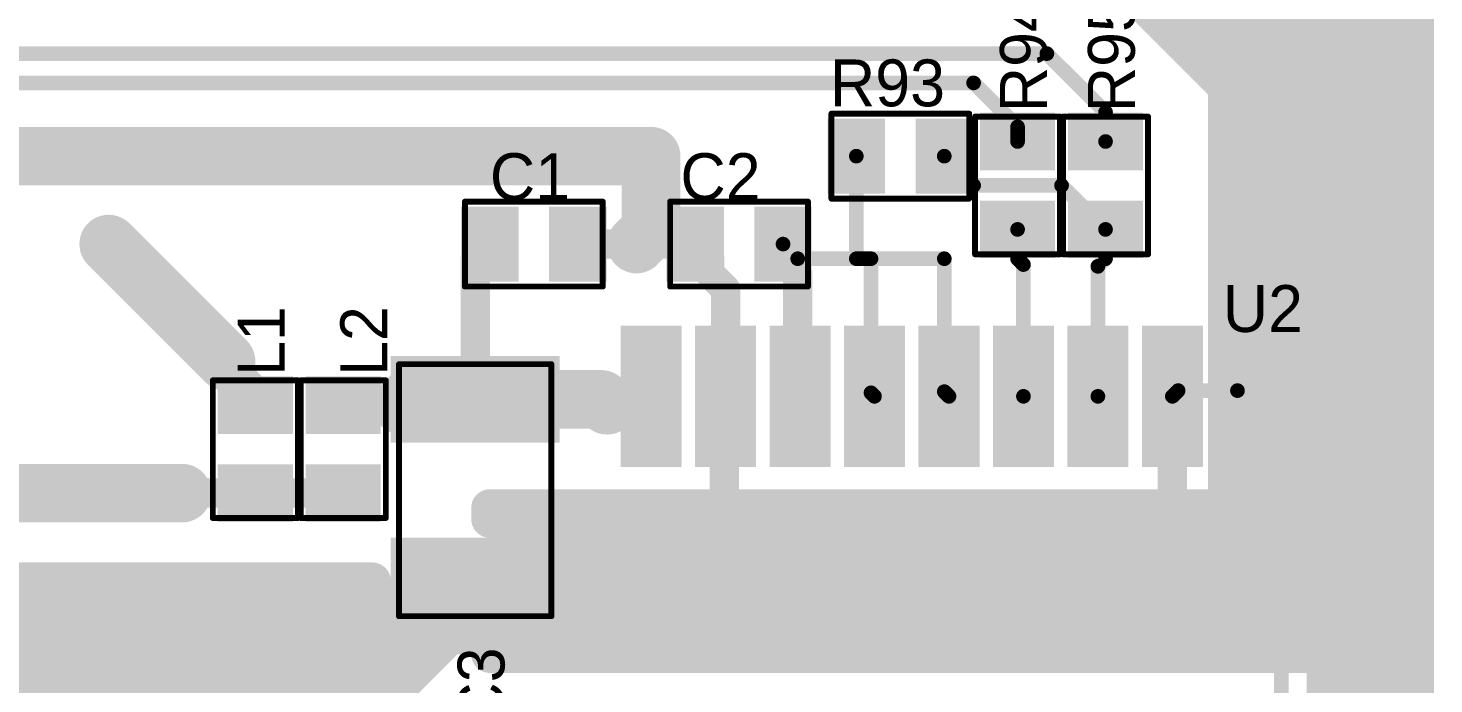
# Model space of a CAD drawing. Extents: x 416 to 470, y 213 to 332.
# Drawn here: x 445.88 to 469.85, y 234 to 245.19 of the extents above; entities that cross this region are included whole.
import ezdxf

# ---------------------------------------------------------------- set-up
doc = ezdxf.new("R2010")
doc.units = 0
for name, color, linetype in [('Board', 3, 'CONTINUOUS'), ('Top', 1, 'CONTINUOUS'), ('Top_Mask', 4, 'CONTINUOUS'), ('Top_Paste', 8, 'CONTINUOUS'), ('Top_Silk', 6, 'CONTINUOUS')]:
    doc.layers.add(name, color=color, linetype=linetype)

# ---------------------------------------------------------------- blocks, each defined once
blk = doc.blocks.new('UNIT_DISC')
at = {"linetype": 'CONTINUOUS', "const_width": 0.5}
blk.add_lwpolyline([(0.25, 0, 1), (-0.25, 0, 1)], format="xyb", close=True, dxfattribs=at)
blk = doc.blocks.new('SHAPE_EL_236_236_0_0_0_0')
at = {"xscale": 0.6, "yscale": 0.6, "zscale": 0.6}
blk.add_blockref('UNIT_DISC', (0, 0), dxfattribs=at)
blk = doc.blocks.new('SHAPE_EL_386_386_0_0_0_0')
at = {"xscale": 0.981, "yscale": 0.981, "zscale": 0.981}
blk.add_blockref('UNIT_DISC', (0, 0), dxfattribs=at)
blk = doc.blocks.new('0__40_41')
at = {"layer": 'Top'}
blk.add_blockref('SHAPE_EL_236_236_0_0_0_0', (0, 0), dxfattribs=at)
at = {"layer": 'Top_Mask'}
blk.add_blockref('SHAPE_EL_386_386_0_0_0_0', (0, 0), dxfattribs=at)
blk = doc.blocks.new('0__40_5')
at = {"layer": 'Top'}
blk.add_blockref('SHAPE_EL_236_236_0_0_0_0', (0, 0), dxfattribs=at)
at = {"layer": 'Top_Mask'}
blk.add_blockref('SHAPE_EL_386_386_0_0_0_0', (0, 0), dxfattribs=at)
blk = doc.blocks.new('C_0603_6929')
at = {"layer": 'Top_Silk', "linetype": 'CONTINUOUS', "const_width": 0.1}
for points in [[(453.325, 240.775), (453.325, 242.225)], [(453.325, 242.225), (455.675, 242.225)], [(455.675, 242.225), (455.675, 240.775)], [(455.675, 240.775), (453.325, 240.775)]]:
    blk.add_lwpolyline(points, dxfattribs=at)
at = {"layer": 'Top_Silk', "xscale": 0.1, "yscale": 0.1, "zscale": 0.1}
for p in [(453.325, 242.225), (453.325, 242.225), (455.675, 242.225), (455.675, 242.225), (453.325, 240.775), (453.325, 240.775), (455.675, 240.775), (455.675, 240.775)]:
    blk.add_blockref('UNIT_DISC', p, dxfattribs=at)
blk = doc.blocks.new('SHAPE_SQ_236_354_0_0_0_0')
blk.add_solid([(-0.3, -0.45), (0.3, -0.45), (-0.3, 0.45), (0.3, 0.45)])
blk = doc.blocks.new('SHAPE_SQ_386_504_0_0_0_0')
blk.add_solid([(-0.4905, -0.6405), (0.4905, -0.6405), (-0.4905, 0.6405), (0.4905, 0.6405)])
blk = doc.blocks.new('0_6x0_940')
at = {"layer": 'Top'}
blk.add_blockref('SHAPE_SQ_236_354_0_0_0_0', (0, 0), dxfattribs=at)
at = {"layer": 'Top_Mask'}
blk.add_blockref('SHAPE_SQ_386_504_0_0_0_0', (0, 0), dxfattribs=at)
at = {"layer": 'Top_Paste'}
blk.add_blockref('SHAPE_SQ_236_354_0_0_0_0', (0, 0), dxfattribs=at)
blk = doc.blocks.new('0_6x0_941')
at = {"layer": 'Top'}
blk.add_blockref('SHAPE_SQ_236_354_0_0_0_0', (0, 0), dxfattribs=at)
at = {"layer": 'Top_Mask'}
blk.add_blockref('SHAPE_SQ_386_504_0_0_0_0', (0, 0), dxfattribs=at)
at = {"layer": 'Top_Paste'}
blk.add_blockref('SHAPE_SQ_236_354_0_0_0_0', (0, 0), dxfattribs=at)
blk = doc.blocks.new('C1')
for name, p in [('C_0603_6929', (0, 0)), ('0_6x0_940', (453.75, 241.5)), ('0_6x0_941', (455.25, 241.5))]:
    blk.add_blockref(name, p)
at = {"layer": 'Top_Silk'}
blk.add_text('C1', height=0.8, dxfattribs=at).set_placement((453.75, 242.25))
blk = doc.blocks.new('C1210_7398')
at = {"layer": 'Top_Silk', "linetype": 'CONTINUOUS', "const_width": 0.1}
for points in [[(454.8, 239.45), (452.2, 239.45)], [(452.2, 239.45), (452.2, 235.15)], [(454.8, 235.15), (454.8, 239.45)], [(452.2, 235.15), (454.8, 235.15)]]:
    blk.add_lwpolyline(points, dxfattribs=at)
at = {"layer": 'Top_Silk', "xscale": 0.1, "yscale": 0.1, "zscale": 0.1}
for p in [(452.2, 239.45), (452.2, 239.45), (454.8, 239.45), (454.8, 239.45), (452.2, 235.15), (452.2, 235.15), (454.8, 235.15), (454.8, 235.15)]:
    blk.add_blockref('UNIT_DISC', p, dxfattribs=at)
blk = doc.blocks.new('SHAPE_SQ_433_984_0_0_0_0')
blk.add_solid([(-0.55, -1.25), (0.55, -1.25), (-0.55, 1.25), (0.55, 1.25)])
blk = doc.blocks.new('SHAPE_SQ_583_1134_0_0_0_0')
blk.add_solid([(-0.7405, -1.4405), (0.7405, -1.4405), (-0.7405, 1.4405), (0.7405, 1.4405)])
blk = doc.blocks.new('0_9x2_541')
at = {"layer": 'Top'}
blk.add_blockref('SHAPE_SQ_433_984_0_0_0_0', (0, 0), dxfattribs=at)
at = {"layer": 'Top_Mask'}
blk.add_blockref('SHAPE_SQ_583_1134_0_0_0_0', (0, 0), dxfattribs=at)
at = {"layer": 'Top_Paste'}
blk.add_blockref('SHAPE_SQ_433_984_0_0_0_0', (0, 0), dxfattribs=at)
blk = doc.blocks.new('0_9x2_540')
at = {"layer": 'Top'}
blk.add_blockref('SHAPE_SQ_433_984_0_0_0_0', (0, 0), dxfattribs=at)
at = {"layer": 'Top_Mask'}
blk.add_blockref('SHAPE_SQ_583_1134_0_0_0_0', (0, 0), dxfattribs=at)
at = {"layer": 'Top_Paste'}
blk.add_blockref('SHAPE_SQ_433_984_0_0_0_0', (0, 0), dxfattribs=at)
blk = doc.blocks.new('C3')
at = {"rotation": 90}
for name, p in [('0_9x2_540', (453.5, 238.85)), ('0_9x2_541', (453.5, 235.75))]:
    blk.add_blockref(name, p, dxfattribs=at)
blk.add_blockref('C1210_7398', (0, 0))
at = {"layer": 'Top_Silk'}
blk.add_text('C3', height=0.8, rotation=90, dxfattribs=at).set_placement((454, 233.25))
blk = doc.blocks.new('R_0603_7422')
at = {"layer": 'Top_Silk', "linetype": 'CONTINUOUS', "const_width": 0.1}
for points in [[(450.525, 239.175), (451.975, 239.175)], [(450.525, 236.825), (450.525, 239.175)], [(451.975, 239.175), (451.975, 236.825)], [(451.975, 236.825), (450.525, 236.825)]]:
    blk.add_lwpolyline(points, dxfattribs=at)
at = {"layer": 'Top_Silk', "xscale": 0.1, "yscale": 0.1, "zscale": 0.1}
for p in [(450.525, 239.175), (450.525, 239.175), (451.975, 239.175), (451.975, 239.175), (450.525, 236.825), (450.525, 236.825), (451.975, 236.825), (451.975, 236.825)]:
    blk.add_blockref('UNIT_DISC', p, dxfattribs=at)
blk = doc.blocks.new('0_6x0_942')
at = {"layer": 'Top'}
blk.add_blockref('SHAPE_SQ_236_354_0_0_0_0', (0, 0), dxfattribs=at)
at = {"layer": 'Top_Mask'}
blk.add_blockref('SHAPE_SQ_386_504_0_0_0_0', (0, 0), dxfattribs=at)
at = {"layer": 'Top_Paste'}
blk.add_blockref('SHAPE_SQ_236_354_0_0_0_0', (0, 0), dxfattribs=at)
blk = doc.blocks.new('L2')
blk.add_blockref('R_0603_7422', (0, 0))
at = {"rotation": 90}
for name, p in [('0_6x0_940', (451.25, 238.75)), ('0_6x0_942', (451.25, 237.25))]:
    blk.add_blockref(name, p, dxfattribs=at)
at = {"layer": 'Top_Silk'}
blk.add_text('L2', height=0.8, rotation=90, dxfattribs=at).set_placement((452, 239.25))
blk = doc.blocks.new('R_0603_7485')
at = {"layer": 'Top_Silk', "linetype": 'CONTINUOUS', "const_width": 0.1}
for points in [[(459.575, 242.275), (459.575, 243.725)], [(459.575, 243.725), (461.925, 243.725)], [(461.925, 243.725), (461.925, 242.275)], [(461.925, 242.275), (459.575, 242.275)]]:
    blk.add_lwpolyline(points, dxfattribs=at)
at = {"layer": 'Top_Silk', "xscale": 0.1, "yscale": 0.1, "zscale": 0.1}
for p in [(459.575, 243.725), (459.575, 243.725), (461.925, 243.725), (461.925, 243.725), (459.575, 242.275), (459.575, 242.275), (461.925, 242.275), (461.925, 242.275)]:
    blk.add_blockref('UNIT_DISC', p, dxfattribs=at)
blk = doc.blocks.new('0_6x0_939')
at = {"layer": 'Top'}
blk.add_blockref('SHAPE_SQ_236_354_0_0_0_0', (0, 0), dxfattribs=at)
at = {"layer": 'Top_Mask'}
blk.add_blockref('SHAPE_SQ_386_504_0_0_0_0', (0, 0), dxfattribs=at)
at = {"layer": 'Top_Paste'}
blk.add_blockref('SHAPE_SQ_236_354_0_0_0_0', (0, 0), dxfattribs=at)
blk = doc.blocks.new('0_6x0_937')
at = {"layer": 'Top'}
blk.add_blockref('SHAPE_SQ_236_354_0_0_0_0', (0, 0), dxfattribs=at)
at = {"layer": 'Top_Mask'}
blk.add_blockref('SHAPE_SQ_386_504_0_0_0_0', (0, 0), dxfattribs=at)
at = {"layer": 'Top_Paste'}
blk.add_blockref('SHAPE_SQ_236_354_0_0_0_0', (0, 0), dxfattribs=at)
blk = doc.blocks.new('R93')
for name, p in [('0_6x0_939', (460, 243)), ('R_0603_7485', (0, 0)), ('0_6x0_937', (461.5, 243))]:
    blk.add_blockref(name, p)
at = {"layer": 'Top_Silk'}
blk.add_text('R93', height=0.8, dxfattribs=at).set_placement((459.55, 243.85))
blk = doc.blocks.new('R_0603_7497')
at = {"layer": 'Top_Silk', "linetype": 'CONTINUOUS', "const_width": 0.1}
for points in [[(462.025, 243.675), (463.475, 243.675)], [(462.025, 241.325), (462.025, 243.675)], [(463.475, 243.675), (463.475, 241.325)], [(463.475, 241.325), (462.025, 241.325)]]:
    blk.add_lwpolyline(points, dxfattribs=at)
at = {"layer": 'Top_Silk', "xscale": 0.1, "yscale": 0.1, "zscale": 0.1}
for p in [(462.025, 243.675), (462.025, 243.675), (463.475, 243.675), (463.475, 243.675), (462.025, 241.325), (462.025, 241.325), (463.475, 241.325), (463.475, 241.325)]:
    blk.add_blockref('UNIT_DISC', p, dxfattribs=at)
blk = doc.blocks.new('0_6x0_938')
at = {"layer": 'Top'}
blk.add_blockref('SHAPE_SQ_236_354_0_0_0_0', (0, 0), dxfattribs=at)
at = {"layer": 'Top_Mask'}
blk.add_blockref('SHAPE_SQ_386_504_0_0_0_0', (0, 0), dxfattribs=at)
at = {"layer": 'Top_Paste'}
blk.add_blockref('SHAPE_SQ_236_354_0_0_0_0', (0, 0), dxfattribs=at)
blk = doc.blocks.new('0_6x0_96')
at = {"layer": 'Top'}
blk.add_blockref('SHAPE_SQ_236_354_0_0_0_0', (0, 0), dxfattribs=at)
at = {"layer": 'Top_Mask'}
blk.add_blockref('SHAPE_SQ_386_504_0_0_0_0', (0, 0), dxfattribs=at)
at = {"layer": 'Top_Paste'}
blk.add_blockref('SHAPE_SQ_236_354_0_0_0_0', (0, 0), dxfattribs=at)
blk = doc.blocks.new('R94')
blk.add_blockref('R_0603_7497', (0, 0))
at = {"rotation": 90}
for name, p in [('0_6x0_96', (462.75, 243.25)), ('0_6x0_938', (462.75, 241.75))]:
    blk.add_blockref(name, p, dxfattribs=at)
at = {"layer": 'Top_Silk'}
blk.add_text('R94', height=0.8, rotation=90, dxfattribs=at).set_placement((463.25, 243.75))
blk = doc.blocks.new('C_0603_7757')
at = {"layer": 'Top_Silk', "linetype": 'CONTINUOUS', "const_width": 0.1}
for points in [[(456.825, 240.775), (456.825, 242.225)], [(456.825, 242.225), (459.175, 242.225)], [(459.175, 242.225), (459.175, 240.775)], [(459.175, 240.775), (456.825, 240.775)]]:
    blk.add_lwpolyline(points, dxfattribs=at)
at = {"layer": 'Top_Silk', "xscale": 0.1, "yscale": 0.1, "zscale": 0.1}
for p in [(456.825, 242.225), (456.825, 242.225), (459.175, 242.225), (459.175, 242.225), (456.825, 240.775), (456.825, 240.775), (459.175, 240.775), (459.175, 240.775)]:
    blk.add_blockref('UNIT_DISC', p, dxfattribs=at)
blk = doc.blocks.new('C2')
blk.add_blockref('C_0603_7757', (0, 0))
at = {"rotation": 180}
for name, p in [('0_6x0_941', (457.25, 241.5)), ('0_6x0_939', (458.75, 241.5))]:
    blk.add_blockref(name, p, dxfattribs=at)
at = {"layer": 'Top_Silk'}
blk.add_text('C2', height=0.8, dxfattribs=at).set_placement((457, 242.25))
blk = doc.blocks.new('R_0603_8102')
at = {"layer": 'Top_Silk', "linetype": 'CONTINUOUS', "const_width": 0.1}
for points in [[(449.025, 239.175), (450.475, 239.175)], [(449.025, 236.825), (449.025, 239.175)], [(450.475, 239.175), (450.475, 236.825)], [(450.475, 236.825), (449.025, 236.825)]]:
    blk.add_lwpolyline(points, dxfattribs=at)
at = {"layer": 'Top_Silk', "xscale": 0.1, "yscale": 0.1, "zscale": 0.1}
for p in [(449.025, 239.175), (449.025, 239.175), (450.475, 239.175), (450.475, 239.175), (449.025, 236.825), (449.025, 236.825), (450.475, 236.825), (450.475, 236.825)]:
    blk.add_blockref('UNIT_DISC', p, dxfattribs=at)
blk = doc.blocks.new('0_6x0_95')
at = {"layer": 'Top'}
blk.add_blockref('SHAPE_SQ_236_354_0_0_0_0', (0, 0), dxfattribs=at)
at = {"layer": 'Top_Mask'}
blk.add_blockref('SHAPE_SQ_386_504_0_0_0_0', (0, 0), dxfattribs=at)
at = {"layer": 'Top_Paste'}
blk.add_blockref('SHAPE_SQ_236_354_0_0_0_0', (0, 0), dxfattribs=at)
blk = doc.blocks.new('L1')
blk.add_blockref('R_0603_8102', (0, 0))
at = {"rotation": 90}
for name, p in [('0_6x0_95', (449.75, 238.75)), ('0_6x0_942', (449.75, 237.25))]:
    blk.add_blockref(name, p, dxfattribs=at)
at = {"layer": 'Top_Silk'}
blk.add_text('L1', height=0.8, rotation=90, dxfattribs=at).set_placement((450.25, 239.25))
blk = doc.blocks.new('R_0603_8295')
at = {"layer": 'Top_Silk', "linetype": 'CONTINUOUS', "const_width": 0.1}
for points in [[(463.525, 243.675), (464.975, 243.675)], [(463.525, 241.325), (463.525, 243.675)], [(464.975, 243.675), (464.975, 241.325)], [(464.975, 241.325), (463.525, 241.325)]]:
    blk.add_lwpolyline(points, dxfattribs=at)
at = {"layer": 'Top_Silk', "xscale": 0.1, "yscale": 0.1, "zscale": 0.1}
for p in [(463.525, 243.675), (463.525, 243.675), (464.975, 243.675), (464.975, 243.675), (463.525, 241.325), (463.525, 241.325), (464.975, 241.325), (464.975, 241.325)]:
    blk.add_blockref('UNIT_DISC', p, dxfattribs=at)
blk = doc.blocks.new('0_6x0_97')
at = {"layer": 'Top'}
blk.add_blockref('SHAPE_SQ_236_354_0_0_0_0', (0, 0), dxfattribs=at)
at = {"layer": 'Top_Mask'}
blk.add_blockref('SHAPE_SQ_386_504_0_0_0_0', (0, 0), dxfattribs=at)
at = {"layer": 'Top_Paste'}
blk.add_blockref('SHAPE_SQ_236_354_0_0_0_0', (0, 0), dxfattribs=at)
blk = doc.blocks.new('R95')
blk.add_blockref('R_0603_8295', (0, 0))
at = {"rotation": 90}
for name, p in [('0_6x0_97', (464.25, 243.25)), ('0_6x0_937', (464.25, 241.75))]:
    blk.add_blockref(name, p, dxfattribs=at)
at = {"layer": 'Top_Silk'}
blk.add_text('R95', height=0.8, rotation=90, dxfattribs=at).set_placement((464.75, 243.75))
blk = doc.blocks.new('POLY_S4_L6_8574')
at = {"layer": 'Top_Silk'}
blk.add_solid([(455.23, 227.345), (455.23, 227.98), (455.865, 227.345), (455.865, 227.98)], dxfattribs=at)
blk = doc.blocks.new('SOL16_8556')
blk.add_blockref('POLY_S4_L6_8574', (0, 0))
blk = doc.blocks.new('SHAPE_SQ_800_260_0_0_0_0')
blk.add_solid([(-1.016, -0.3302), (1.016, -0.3302), (-1.016, 0.3302), (1.016, 0.3302)])
blk = doc.blocks.new('SHAPE_SQ_950_410_0_0_0_0')
blk.add_solid([(-1.2065, -0.5207), (1.2065, -0.5207), (-1.2065, 0.5207), (1.2065, 0.5207)])
blk = doc.blocks.new('P_SX80Y26D0T34')
at = {"layer": 'Top'}
blk.add_blockref('SHAPE_SQ_800_260_0_0_0_0', (0, 0), dxfattribs=at)
at = {"layer": 'Top_Mask'}
blk.add_blockref('SHAPE_SQ_950_410_0_0_0_0', (0, 0), dxfattribs=at)
at = {"layer": 'Top_Paste'}
blk.add_blockref('SHAPE_SQ_800_260_0_0_0_0', (0, 0), dxfattribs=at)
blk = doc.blocks.new('P_SX80Y26D0T33')
at = {"layer": 'Top'}
blk.add_blockref('SHAPE_SQ_800_260_0_0_0_0', (0, 0), dxfattribs=at)
at = {"layer": 'Top_Mask'}
blk.add_blockref('SHAPE_SQ_950_410_0_0_0_0', (0, 0), dxfattribs=at)
at = {"layer": 'Top_Paste'}
blk.add_blockref('SHAPE_SQ_800_260_0_0_0_0', (0, 0), dxfattribs=at)
blk = doc.blocks.new('P_SX80Y26D0T35')
at = {"layer": 'Top'}
blk.add_blockref('SHAPE_SQ_800_260_0_0_0_0', (0, 0), dxfattribs=at)
at = {"layer": 'Top_Mask'}
blk.add_blockref('SHAPE_SQ_950_410_0_0_0_0', (0, 0), dxfattribs=at)
at = {"layer": 'Top_Paste'}
blk.add_blockref('SHAPE_SQ_800_260_0_0_0_0', (0, 0), dxfattribs=at)
blk = doc.blocks.new('P_SX80Y26D0T36')
at = {"layer": 'Top'}
blk.add_blockref('SHAPE_SQ_800_260_0_0_0_0', (0, 0), dxfattribs=at)
at = {"layer": 'Top_Mask'}
blk.add_blockref('SHAPE_SQ_950_410_0_0_0_0', (0, 0), dxfattribs=at)
at = {"layer": 'Top_Paste'}
blk.add_blockref('SHAPE_SQ_800_260_0_0_0_0', (0, 0), dxfattribs=at)
blk = doc.blocks.new('P_SX80Y26D0T31')
at = {"layer": 'Top'}
blk.add_blockref('SHAPE_SQ_800_260_0_0_0_0', (0, 0), dxfattribs=at)
at = {"layer": 'Top_Mask'}
blk.add_blockref('SHAPE_SQ_950_410_0_0_0_0', (0, 0), dxfattribs=at)
at = {"layer": 'Top_Paste'}
blk.add_blockref('SHAPE_SQ_800_260_0_0_0_0', (0, 0), dxfattribs=at)
blk = doc.blocks.new('P_SX80Y26D0T12')
at = {"layer": 'Top'}
blk.add_blockref('SHAPE_SQ_800_260_0_0_0_0', (0, 0), dxfattribs=at)
at = {"layer": 'Top_Mask'}
blk.add_blockref('SHAPE_SQ_950_410_0_0_0_0', (0, 0), dxfattribs=at)
at = {"layer": 'Top_Paste'}
blk.add_blockref('SHAPE_SQ_800_260_0_0_0_0', (0, 0), dxfattribs=at)
blk = doc.blocks.new('P_SX80Y26D0T39')
at = {"layer": 'Top'}
blk.add_blockref('SHAPE_SQ_800_260_0_0_0_0', (0, 0), dxfattribs=at)
at = {"layer": 'Top_Mask'}
blk.add_blockref('SHAPE_SQ_950_410_0_0_0_0', (0, 0), dxfattribs=at)
at = {"layer": 'Top_Paste'}
blk.add_blockref('SHAPE_SQ_800_260_0_0_0_0', (0, 0), dxfattribs=at)
blk = doc.blocks.new('P_SX80Y26D0T38')
at = {"layer": 'Top'}
blk.add_blockref('SHAPE_SQ_800_260_0_0_0_0', (0, 0), dxfattribs=at)
at = {"layer": 'Top_Mask'}
blk.add_blockref('SHAPE_SQ_950_410_0_0_0_0', (0, 0), dxfattribs=at)
at = {"layer": 'Top_Paste'}
blk.add_blockref('SHAPE_SQ_800_260_0_0_0_0', (0, 0), dxfattribs=at)
blk = doc.blocks.new('P_SX80Y26D0T37')
at = {"layer": 'Top'}
blk.add_blockref('SHAPE_SQ_800_260_0_0_0_0', (0, 0), dxfattribs=at)
at = {"layer": 'Top_Mask'}
blk.add_blockref('SHAPE_SQ_950_410_0_0_0_0', (0, 0), dxfattribs=at)
at = {"layer": 'Top_Paste'}
blk.add_blockref('SHAPE_SQ_800_260_0_0_0_0', (0, 0), dxfattribs=at)
blk = doc.blocks.new('P_SX80Y26D0T41')
at = {"layer": 'Top'}
blk.add_blockref('SHAPE_SQ_800_260_0_0_0_0', (0, 0), dxfattribs=at)
at = {"layer": 'Top_Mask'}
blk.add_blockref('SHAPE_SQ_950_410_0_0_0_0', (0, 0), dxfattribs=at)
at = {"layer": 'Top_Paste'}
blk.add_blockref('SHAPE_SQ_800_260_0_0_0_0', (0, 0), dxfattribs=at)
blk = doc.blocks.new('P_SX80Y26D0T40')
at = {"layer": 'Top'}
blk.add_blockref('SHAPE_SQ_800_260_0_0_0_0', (0, 0), dxfattribs=at)
at = {"layer": 'Top_Mask'}
blk.add_blockref('SHAPE_SQ_950_410_0_0_0_0', (0, 0), dxfattribs=at)
at = {"layer": 'Top_Paste'}
blk.add_blockref('SHAPE_SQ_800_260_0_0_0_0', (0, 0), dxfattribs=at)
blk = doc.blocks.new('U2')
at = {"rotation": 90}
for name, p in [('P_SX80Y26D0T40', (456.5, 238.902)), ('P_SX80Y26D0T41', (457.77, 238.902)), ('P_SX80Y26D0T39', (459.04, 238.902)), ('P_SX80Y26D0T39', (460.31, 238.902)), ('P_SX80Y26D0T39', (461.58, 238.902)), ('P_SX80Y26D0T38', (462.85, 238.902)), ('P_SX80Y26D0T37', (464.12, 238.902)), ('P_SX80Y26D0T41', (465.39, 238.902)), ('P_SX80Y26D0T12', (456.5, 229.25)), ('P_SX80Y26D0T31', (457.77, 229.25)), ('P_SX80Y26D0T33', (459.04, 229.25)), ('P_SX80Y26D0T34', (460.31, 229.25)), ('P_SX80Y26D0T33', (461.58, 229.25)), ('P_SX80Y26D0T35', (462.85, 229.25)), ('P_SX80Y26D0T36', (464.12, 229.25)), ('P_SX80Y26D0T31', (465.39, 229.25))]:
    blk.add_blockref(name, p, dxfattribs=at)
blk.add_blockref('SOL16_8556', (0, 0))
at = {"layer": 'Top_Silk'}
blk.add_text('U2', height=0.8, dxfattribs=at).set_placement((466.25, 240))
blk = doc.blocks.new('CUPOUR_L1_F0_TT45_9742')
at = {"layer": 'Top', "linetype": 'CONTINUOUS'}
for points, const_width in [([(442.25, 235.75), (441.25, 234.5)], 0.635), ([(451.74399, 235.75), (442.25, 235.75)], 0.635), ([(451.74399, 235.2), (451.74399, 235.75)], 0.635), ([(441.946, 235.37), (451.74399, 235.37)], 0.635), ([(451.8922, 234.8422), (451.74399, 235.2)], 0.635), ([(452.4405, 235.3905), (451.8922, 234.8422)], 0.381), ([(441.565, 234.89375), (451.87084, 234.89375)], 0.635), ([(451, 232.75), (452.94399, 234.69399)], 0.635), ([(452.25, 234.69399), (451.8922, 234.8422)], 0.635), ([(452.94399, 234.69399), (452.25, 234.69399)], 0.635), ([(441.25, 234.5), (441.25, 227.75)], 0.635), ([(441.25, 234.4175), (452.6675, 234.4175)], 0.635), ([(441.25, 233.94125), (441.82295, 233.94125)], 0.635), ([(441.7422, 233.9078), (442.1, 234.05601)], 0.635), ([(442.1, 234.05601), (444.4, 234.05601)], 0.635), ([(444.4, 234.05601), (444.7578, 233.9078)], 0.635), ([(444.67704, 233.94125), (452.19125, 233.94125)], 0.635), ([(441.59399, 233.55), (441.7422, 233.9078)], 0.635), ([(442.2905, 233.3595), (441.7422, 233.9078)], 0.381), ([(444.2095, 233.3595), (444.7578, 233.9078)], 0.381), ([(444.7578, 233.9078), (444.90601, 233.55)], 0.635), ([(441.25, 233.465), (441.59399, 233.465)], 0.635), ([(441.59399, 228.95), (441.59399, 233.55)], 0.635), ([(444.90601, 233.55), (444.90601, 228.95)], 0.635), ([(444.90601, 233.465), (451.715, 233.465)], 0.635), ([(441.25, 232.98875), (441.59399, 232.98875)], 0.635), ([(444.90601, 232.98875), (451.23875, 232.98875)], 0.635), ([(451, 227.75), (451, 232.75)], 0.635), ([(441.25, 232.5125), (441.59399, 232.5125)], 0.635), ([(444.90601, 232.5125), (451, 232.5125)], 0.635), ([(441.25, 232.03625), (441.59399, 232.03625)], 0.635), ([(444.90601, 232.03625), (451, 232.03625)], 0.635), ([(441.25, 231.56), (441.59399, 231.56)], 0.635), ([(444.90601, 231.56), (451, 231.56)], 0.635), ([(441.25, 231.08375), (441.59399, 231.08375)], 0.635), ([(444.90601, 231.08375), (451, 231.08375)], 0.635), ([(441.25, 230.6075), (441.59399, 230.6075)], 0.635), ([(444.90601, 230.6075), (451, 230.6075)], 0.635), ([(441.25, 230.13125), (441.59399, 230.13125)], 0.635), ([(444.90601, 230.13125), (451, 230.13125)], 0.635), ([(441.25, 229.655), (441.59399, 229.655)], 0.635), ([(444.90601, 229.655), (451, 229.655)], 0.635), ([(441.25, 229.17875), (441.59399, 229.17875)], 0.635), ([(444.90601, 229.17875), (451, 229.17875)], 0.635), ([(441.7422, 228.5922), (441.59399, 228.95)], 0.635), ([(442.2905, 229.1405), (441.7422, 228.5922)], 0.381), ([(444.2095, 229.1405), (444.7578, 228.5922)], 0.381), ([(444.90601, 228.95), (444.7578, 228.5922)], 0.635), ([(441.25, 228.7025), (441.69651, 228.7025)], 0.635), ([(444.80348, 228.7025), (451, 228.7025)], 0.635), ([(442.1, 228.44399), (441.7422, 228.5922)], 0.635), ([(444.4, 228.44399), (442.1, 228.44399)], 0.635), ([(444.7578, 228.5922), (444.4, 228.44399)], 0.635), ([(441.25, 228.22625), (451, 228.22625)], 0.635), ([(441.25, 227.75), (451, 227.75)], 0.635), ([(441.25, 227.75), (451, 227.75)], 0.635)]:
    blk.add_lwpolyline(points, dxfattribs=dict(at, const_width=const_width))
at = {"layer": 'Top'}
for p, xscale, yscale, zscale in [((442.25, 235.75), 0.635, 0.635, 0.635), ((442.25, 235.75), 0.635, 0.635, 0.635), ((451.74399, 235.75), 0.635, 0.635, 0.635), ((451.74399, 235.75), 0.635, 0.635, 0.635), ((441.946, 235.37), 0.635, 0.635, 0.635), ((451.74399, 235.37), 0.635, 0.635, 0.635), ((451.74399, 235.2), 0.635, 0.635, 0.635), ((451.74399, 235.2), 0.635, 0.635, 0.635), ((452.4405, 235.3905), 0.381, 0.381, 0.381), ((441.565, 234.89375), 0.635, 0.635, 0.635), ((451.87084, 234.89375), 0.635, 0.635, 0.635), ((451.8922, 234.8422), 0.635, 0.635, 0.635), ((451.8922, 234.8422), 0.635, 0.635, 0.635), ((451.8922, 234.8422), 0.381, 0.381, 0.381), ((452.25, 234.69399), 0.635, 0.635, 0.635), ((452.25, 234.69399), 0.635, 0.635, 0.635), ((452.94399, 234.69399), 0.635, 0.635, 0.635), ((452.94399, 234.69399), 0.635, 0.635, 0.635), ((441.25, 234.5), 0.635, 0.635, 0.635), ((441.25, 234.5), 0.635, 0.635, 0.635), ((441.25, 234.4175), 0.635, 0.635, 0.635), ((452.6675, 234.4175), 0.635, 0.635, 0.635), ((441.25, 233.94125), 0.635, 0.635, 0.635), ((441.82295, 233.94125), 0.635, 0.635, 0.635), ((442.1, 234.05601), 0.635, 0.635, 0.635), ((442.1, 234.05601), 0.635, 0.635, 0.635), ((444.4, 234.05601), 0.635, 0.635, 0.635), ((444.4, 234.05601), 0.635, 0.635, 0.635), ((444.67704, 233.94125), 0.635, 0.635, 0.635), ((452.19125, 233.94125), 0.635, 0.635, 0.635), ((441.7422, 233.9078), 0.635, 0.635, 0.635), ((441.7422, 233.9078), 0.635, 0.635, 0.635), ((441.7422, 233.9078), 0.381, 0.381, 0.381), ((444.7578, 233.9078), 0.635, 0.635, 0.635), ((444.7578, 233.9078), 0.635, 0.635, 0.635), ((444.7578, 233.9078), 0.381, 0.381, 0.381), ((441.25, 233.465), 0.635, 0.635, 0.635), ((441.59399, 233.55), 0.635, 0.635, 0.635), ((441.59399, 233.55), 0.635, 0.635, 0.635), ((441.59399, 233.465), 0.635, 0.635, 0.635), ((444.90601, 233.55), 0.635, 0.635, 0.635), ((444.90601, 233.55), 0.635, 0.635, 0.635), ((444.90601, 233.465), 0.635, 0.635, 0.635), ((451.715, 233.465), 0.635, 0.635, 0.635), ((442.2905, 233.3595), 0.381, 0.381, 0.381), ((444.2095, 233.3595), 0.381, 0.381, 0.381), ((441.25, 232.98875), 0.635, 0.635, 0.635), ((441.59399, 232.98875), 0.635, 0.635, 0.635), ((444.90601, 232.98875), 0.635, 0.635, 0.635), ((451.23875, 232.98875), 0.635, 0.635, 0.635), ((451, 232.75), 0.635, 0.635, 0.635), ((451, 232.75), 0.635, 0.635, 0.635), ((441.25, 232.5125), 0.635, 0.635, 0.635), ((441.59399, 232.5125), 0.635, 0.635, 0.635), ((444.90601, 232.5125), 0.635, 0.635, 0.635), ((451, 232.5125), 0.635, 0.635, 0.635), ((441.25, 232.03625), 0.635, 0.635, 0.635), ((441.59399, 232.03625), 0.635, 0.635, 0.635), ((444.90601, 232.03625), 0.635, 0.635, 0.635), ((451, 232.03625), 0.635, 0.635, 0.635), ((441.25, 231.56), 0.635, 0.635, 0.635), ((441.59399, 231.56), 0.635, 0.635, 0.635), ((444.90601, 231.56), 0.635, 0.635, 0.635), ((451, 231.56), 0.635, 0.635, 0.635), ((441.25, 231.08375), 0.635, 0.635, 0.635), ((441.59399, 231.08375), 0.635, 0.635, 0.635), ((444.90601, 231.08375), 0.635, 0.635, 0.635), ((451, 231.08375), 0.635, 0.635, 0.635), ((441.25, 230.6075), 0.635, 0.635, 0.635), ((441.59399, 230.6075), 0.635, 0.635, 0.635), ((444.90601, 230.6075), 0.635, 0.635, 0.635), ((451, 230.6075), 0.635, 0.635, 0.635), ((441.25, 230.13125), 0.635, 0.635, 0.635), ((441.59399, 230.13125), 0.635, 0.635, 0.635), ((444.90601, 230.13125), 0.635, 0.635, 0.635), ((451, 230.13125), 0.635, 0.635, 0.635), ((441.25, 229.655), 0.635, 0.635, 0.635), ((441.59399, 229.655), 0.635, 0.635, 0.635), ((444.90601, 229.655), 0.635, 0.635, 0.635), ((451, 229.655), 0.635, 0.635, 0.635), ((441.25, 229.17875), 0.635, 0.635, 0.635), ((441.59399, 229.17875), 0.635, 0.635, 0.635), ((444.90601, 229.17875), 0.635, 0.635, 0.635), ((451, 229.17875), 0.635, 0.635, 0.635), ((441.59399, 228.95), 0.635, 0.635, 0.635), ((441.59399, 228.95), 0.635, 0.635, 0.635), ((442.2905, 229.1405), 0.381, 0.381, 0.381), ((444.2095, 229.1405), 0.381, 0.381, 0.381), ((444.90601, 228.95), 0.635, 0.635, 0.635), ((444.90601, 228.95), 0.635, 0.635, 0.635), ((441.25, 228.7025), 0.635, 0.635, 0.635), ((441.69651, 228.7025), 0.635, 0.635, 0.635), ((444.80348, 228.7025), 0.635, 0.635, 0.635), ((451, 228.7025), 0.635, 0.635, 0.635), ((441.7422, 228.5922), 0.635, 0.635, 0.635), ((441.7422, 228.5922), 0.635, 0.635, 0.635), ((441.7422, 228.5922), 0.381, 0.381, 0.381), ((442.1, 228.44399), 0.635, 0.635, 0.635), ((442.1, 228.44399), 0.635, 0.635, 0.635), ((444.4, 228.44399), 0.635, 0.635, 0.635), ((444.4, 228.44399), 0.635, 0.635, 0.635), ((444.7578, 228.5922), 0.635, 0.635, 0.635), ((444.7578, 228.5922), 0.635, 0.635, 0.635), ((444.7578, 228.5922), 0.381, 0.381, 0.381), ((441.25, 228.22625), 0.635, 0.635, 0.635), ((451, 228.22625), 0.635, 0.635, 0.635), ((441.25, 227.75), 0.635, 0.635, 0.635), ((441.25, 227.75), 0.635, 0.635, 0.635), ((441.25, 227.75), 0.635, 0.635, 0.635), ((451, 227.75), 0.635, 0.635, 0.635), ((451, 227.75), 0.635, 0.635, 0.635), ((451, 227.75), 0.635, 0.635, 0.635)]:
    blk.add_blockref('UNIT_DISC', p, dxfattribs=dict(at, xscale=xscale, yscale=yscale, zscale=zscale))
blk = doc.blocks.new('CUPOUR_L1_F0_TT45_10181')
at = {"layer": 'Top', "linetype": 'CONTINUOUS'}
for points, const_width in [([(469.5, 215.5), (469.5, 304.5)], 0.635), ([(464.75, 245.75), (466.5, 244)], 0.635), ([(465.4725, 245.0275), (469.5, 245.0275)], 0.635), ([(465.94875, 244.55125), (469.5, 244.55125)], 0.635), ([(466.425, 244.075), (469.5, 244.075)], 0.635), ([(466.5, 244), (466.5, 237)], 0.635), ([(466.5, 243.59875), (469.5, 243.59875)], 0.635), ([(466.5, 243.1225), (469.5, 243.1225)], 0.635), ([(466.5, 242.64625), (469.5, 242.64625)], 0.635), ([(466.5, 242.17), (469.5, 242.17)], 0.635), ([(466.5, 241.69375), (469.5, 241.69375)], 0.635), ([(466.5, 241.2175), (469.5, 241.2175)], 0.635), ([(466.5, 240.74125), (469.5, 240.74125)], 0.635), ([(466.5, 240.265), (469.5, 240.265)], 0.635), ([(466.5, 239.78875), (469.5, 239.78875)], 0.635), ([(466.5, 239.3125), (469.5, 239.3125)], 0.635), ([(466.5, 238.83625), (469.5, 238.83625)], 0.635), ([(466.5, 238.36), (469.5, 238.36)], 0.635), ([(466.5, 237.88375), (469.5, 237.88375)], 0.635), ([(466.5, 237.4075), (469.5, 237.4075)], 0.635), ([(466.5, 237), (453.75, 237)], 0.635), ([(453.75, 237), (453.75, 236.80601)], 0.635), ([(453.75, 236.93125), (469.5, 236.93125)], 0.635), ([(453.75, 236.80601), (454.75, 236.80601)], 0.635), ([(454.75, 236.80601), (455.1078, 236.6578)], 0.635), ([(455.1078, 236.6578), (455.25601, 236.3)], 0.635), ([(454.5595, 236.1095), (455.1078, 236.6578)], 0.381), ([(455.1918, 236.455), (469.5, 236.455)], 0.635), ([(455.25601, 236.3), (455.25601, 235.2)], 0.635), ([(455.25601, 235.97875), (469.5, 235.97875)], 0.635), ([(455.25601, 235.5025), (469.5, 235.5025)], 0.635), ([(454.5595, 235.3905), (455.1078, 234.8422)], 0.381), ([(455.25601, 235.2), (455.1078, 234.8422)], 0.635), ([(455.18403, 235.02625), (469.5, 235.02625)], 0.635), ([(454.75, 234.69399), (453.75, 234.69399)], 0.635), ([(453.75, 234.69399), (453.75, 234.5)], 0.635), ([(455.1078, 234.8422), (454.75, 234.69399)], 0.635), ([(453.75, 234.55), (469.5, 234.55)], 0.635), ([(453.75, 234.5), (468, 234.5)], 0.635), ([(468, 234.5), (468, 233.52464)], 0.635), ([(468, 234.07375), (469.5, 234.07375)], 0.635)]:
    blk.add_lwpolyline(points, dxfattribs=dict(at, const_width=const_width))
at = {"layer": 'Top'}
for p, xscale, yscale, zscale in [((465.4725, 245.0275), 0.635, 0.635, 0.635), ((469.5, 245.0275), 0.635, 0.635, 0.635), ((465.94875, 244.55125), 0.635, 0.635, 0.635), ((469.5, 244.55125), 0.635, 0.635, 0.635), ((466.425, 244.075), 0.635, 0.635, 0.635), ((466.5, 244), 0.635, 0.635, 0.635), ((466.5, 244), 0.635, 0.635, 0.635), ((469.5, 244.075), 0.635, 0.635, 0.635), ((466.5, 243.59875), 0.635, 0.635, 0.635), ((469.5, 243.59875), 0.635, 0.635, 0.635), ((466.5, 243.1225), 0.635, 0.635, 0.635), ((469.5, 243.1225), 0.635, 0.635, 0.635), ((466.5, 242.64625), 0.635, 0.635, 0.635), ((469.5, 242.64625), 0.635, 0.635, 0.635), ((466.5, 242.17), 0.635, 0.635, 0.635), ((469.5, 242.17), 0.635, 0.635, 0.635), ((466.5, 241.69375), 0.635, 0.635, 0.635), ((469.5, 241.69375), 0.635, 0.635, 0.635), ((466.5, 241.2175), 0.635, 0.635, 0.635), ((469.5, 241.2175), 0.635, 0.635, 0.635), ((466.5, 240.74125), 0.635, 0.635, 0.635), ((469.5, 240.74125), 0.635, 0.635, 0.635), ((466.5, 240.265), 0.635, 0.635, 0.635), ((469.5, 240.265), 0.635, 0.635, 0.635), ((466.5, 239.78875), 0.635, 0.635, 0.635), ((469.5, 239.78875), 0.635, 0.635, 0.635), ((466.5, 239.3125), 0.635, 0.635, 0.635), ((469.5, 239.3125), 0.635, 0.635, 0.635), ((466.5, 238.83625), 0.635, 0.635, 0.635), ((469.5, 238.83625), 0.635, 0.635, 0.635), ((466.5, 238.36), 0.635, 0.635, 0.635), ((469.5, 238.36), 0.635, 0.635, 0.635), ((466.5, 237.88375), 0.635, 0.635, 0.635), ((469.5, 237.88375), 0.635, 0.635, 0.635), ((466.5, 237.4075), 0.635, 0.635, 0.635), ((469.5, 237.4075), 0.635, 0.635, 0.635), ((453.75, 237), 0.635, 0.635, 0.635), ((453.75, 237), 0.635, 0.635, 0.635), ((453.75, 236.93125), 0.635, 0.635, 0.635), ((453.75, 236.80601), 0.635, 0.635, 0.635), ((453.75, 236.80601), 0.635, 0.635, 0.635), ((454.75, 236.80601), 0.635, 0.635, 0.635), ((454.75, 236.80601), 0.635, 0.635, 0.635), ((466.5, 237), 0.635, 0.635, 0.635), ((466.5, 237), 0.635, 0.635, 0.635), ((469.5, 236.93125), 0.635, 0.635, 0.635), ((455.1078, 236.6578), 0.635, 0.635, 0.635), ((455.1078, 236.6578), 0.635, 0.635, 0.635), ((455.1918, 236.455), 0.635, 0.635, 0.635), ((455.1078, 236.6578), 0.381, 0.381, 0.381), ((469.5, 236.455), 0.635, 0.635, 0.635), ((455.25601, 236.3), 0.635, 0.635, 0.635), ((455.25601, 236.3), 0.635, 0.635, 0.635), ((454.5595, 236.1095), 0.381, 0.381, 0.381), ((455.25601, 235.97875), 0.635, 0.635, 0.635), ((469.5, 235.97875), 0.635, 0.635, 0.635), ((455.25601, 235.5025), 0.635, 0.635, 0.635), ((469.5, 235.5025), 0.635, 0.635, 0.635), ((454.5595, 235.3905), 0.381, 0.381, 0.381), ((455.25601, 235.2), 0.635, 0.635, 0.635), ((455.25601, 235.2), 0.635, 0.635, 0.635), ((455.18403, 235.02625), 0.635, 0.635, 0.635), ((469.5, 235.02625), 0.635, 0.635, 0.635), ((453.75, 234.69399), 0.635, 0.635, 0.635), ((453.75, 234.69399), 0.635, 0.635, 0.635), ((454.75, 234.69399), 0.635, 0.635, 0.635), ((454.75, 234.69399), 0.635, 0.635, 0.635), ((455.1078, 234.8422), 0.635, 0.635, 0.635), ((455.1078, 234.8422), 0.635, 0.635, 0.635), ((455.1078, 234.8422), 0.381, 0.381, 0.381), ((453.75, 234.55), 0.635, 0.635, 0.635), ((453.75, 234.5), 0.635, 0.635, 0.635), ((453.75, 234.5), 0.635, 0.635, 0.635), ((468, 234.5), 0.635, 0.635, 0.635), ((468, 234.5), 0.635, 0.635, 0.635), ((469.5, 234.55), 0.635, 0.635, 0.635), ((468, 234.07375), 0.635, 0.635, 0.635), ((469.5, 234.07375), 0.635, 0.635, 0.635)]:
    blk.add_blockref('UNIT_DISC', p, dxfattribs=dict(at, xscale=xscale, yscale=yscale, zscale=zscale))

msp = doc.modelspace()

# ---------------------------------------------------------------- linework, layer by layer
at = {"layer": 'Board', "linetype": 'CONTINUOUS', "const_width": 0.2}
msp.add_lwpolyline([(469.75, 215), (469.75, 324.5)], dxfattribs=at)
at = {"layer": 'Top', "linetype": 'CONTINUOUS'}
for points, const_width in [([(466.5, 239), (466.5, 246)], 1), ([(444.25, 244.75), (463.25, 244.75)], 0.25), ([(463.25, 244.75), (464.25, 243.75)], 0.25), ([(444, 244.25), (462, 244.25)], 0.25), ([(462, 244.25), (462.75, 243.5)], 0.25), ([(464.25, 243.75), (464.25, 243.25)], 0.25), ([(462.75, 243.5), (462.75, 243.25)], 0.25), ([(443.75, 243), (456.5, 243)], 1), ([(456.5, 243), (456.5, 241.75)], 1), ([(460, 243), (460, 241.25)], 0.25), ([(462, 242.5), (461.5, 243)], 0.25), ([(463.5, 242.5), (462, 242.5)], 0.25), ([(464.25, 241.75), (463.5, 242.5)], 0.25), ([(456.5, 241.75), (456.25, 241.5)], 1), ([(449.25, 239.5), (447.25, 241.5)], 1), ([(453.5, 241.25), (453.75, 241.5)], 0.5), ([(456.25, 241.5), (455.25, 241.5)], 0.5), ([(457.25, 241.5), (456.25, 241.5)], 0.5), ([(457.5, 241.25), (457.25, 241.5)], 0.5), ([(458.75, 241.25), (458.75, 241.5)], 0.5), ([(462.75, 241.25), (462.75, 241.75)], 0.25), ([(464.25, 241.25), (464.25, 241.75)], 0.25), ([(453.5, 238.85), (453.5, 241.25)], 0.5), ([(457.5, 241), (457.5, 241.25)], 0.5), ([(459, 241), (458.75, 241.25)], 0.5), ([(459, 241.25), (458.75, 241.5)], 0.25), ([(457.77, 240.73), (457.5, 241)], 0.5), ([(459, 238.942), (459, 241)], 0.5), ([(460, 241.25), (459, 241.25)], 0.25), ([(460.25, 241.25), (460, 241.25)], 0.25), ([(460.25, 241.25), (460.25, 238.962)], 0.25), ([(461.5, 241.25), (460.25, 241.25)], 0.25), ([(461.5, 238.982), (461.5, 241.25)], 0.25), ([(462.85, 241.15), (462.75, 241.25)], 0.25), ([(462.85, 238.902), (462.85, 241.15)], 0.25), ([(464.12, 241.12), (464.25, 241.25)], 0.25), ([(464.12, 238.902), (464.12, 241.12)], 0.25), ([(457.77, 238.902), (457.77, 240.73)], 0.5), ([(449.75, 239), (449.25, 239.5)], 0.5), ([(452.35, 238.85), (452.25, 238.75)], 1), ([(452.35, 238.85), (453.5, 238.85)], 1), ([(453.5, 238.85), (455.65, 238.85)], 1), ([(455.65, 238.85), (455.75, 238.75)], 1), ([(466.5, 236), (466.5, 239)], 1), ([(449.75, 238.75), (449.75, 239)], 0.5), ([(456.348, 238.75), (456.5, 238.902)], 0.5), ([(457.77, 238.902), (457.75, 238.882)], 0.5), ([(457.75, 238.882), (457.75, 236)], 0.5), ([(459.04, 238.902), (459, 238.942)], 0.5), ([(460.25, 238.962), (460.31, 238.902)], 0.25), ([(461.58, 238.902), (461.5, 238.982)], 0.25), ([(465.39, 236.14), (465.39, 238.902)], 0.5), ([(465.488, 239), (465.39, 238.902)], 0.25), ([(466.5, 239), (465.488, 239)], 0.25), ([(452.25, 238.75), (451.25, 238.75)], 0.5), ([(455.75, 238.75), (456.348, 238.75)], 0.5), ([(448.5, 237.25), (441.25, 237.25)], 1), ([(449.75, 237.25), (448.5, 237.25)], 0.5), ([(451.25, 237.25), (449.75, 237.25)], 0.5), ([(466.25, 235.75), (466.5, 236)], 1), ([(466.5, 235.5), (466.5, 236)], 1), ([(453.5, 235.75), (454.25, 235)], 1), ([(453.5, 235.75), (457.25, 235.75)], 1), ([(457.25, 235.75), (461, 235.75)], 1), ([(457.75, 236), (465.25, 236)], 0.5), ([(461, 235.75), (464.75, 235.75)], 1), ([(464.75, 235.75), (466.25, 235.75)], 1), ([(465.25, 236), (465.39, 236.14)], 0.5), ([(466, 235), (466.5, 235.5)], 1), ([(443.75, 235), (454.25, 235)], 1), ([(454.25, 235), (466, 235)], 1)]:
    msp.add_lwpolyline(points, dxfattribs=dict(at, const_width=const_width))
at = {"layer": 'Top_Silk', "linetype": 'CONTINUOUS', "const_width": 0.25}
msp.add_lwpolyline([(467.25, 215), (467.25, 324.5)], dxfattribs=at)

# ---------------------------------------------------------------- block references
for name, p in [('CUPOUR_L1_F0_TT45_10181', (0, 0)), ('R94', (0, 0)), ('R95', (0, 0)), ('R93', (0, 0)), ('0__40_41', (468.75, 242.75)), ('C1', (0, 0)), ('C2', (0, 0)), ('0__40_5', (447.25, 241.5)), ('U2', (0, 0)), ('L1', (0, 0)), ('L2', (0, 0)), ('C3', (0, 0)), ('0__40_41', (457.25, 235.75)), ('0__40_41', (461, 235.75)), ('0__40_41', (464.75, 235.75)), ('CUPOUR_L1_F0_TT45_9742', (0, 0)), ('0__40_41', (446.5, 234.5)), ('0__40_41', (450, 234.5))]:
    msp.add_blockref(name, p)
at = {"layer": 'Top'}
for p, xscale, yscale, zscale in [((463.25, 244.75), 0.25, 0.25, 0.25), ((463.25, 244.75), 0.25, 0.25, 0.25), ((462, 244.25), 0.25, 0.25, 0.25), ((462, 244.25), 0.25, 0.25, 0.25), ((464.25, 243.75), 0.25, 0.25, 0.25), ((464.25, 243.75), 0.25, 0.25, 0.25), ((462.75, 243.5), 0.25, 0.25, 0.25), ((462.75, 243.5), 0.25, 0.25, 0.25), ((462.75, 243.25), 0.25, 0.25, 0.25), ((464.25, 243.25), 0.25, 0.25, 0.25), ((460, 243), 0.25, 0.25, 0.25), ((461.5, 243), 0.25, 0.25, 0.25), ((462, 242.5), 0.25, 0.25, 0.25), ((462, 242.5), 0.25, 0.25, 0.25), ((463.5, 242.5), 0.25, 0.25, 0.25), ((463.5, 242.5), 0.25, 0.25, 0.25), ((453.75, 241.5), 0.5, 0.5, 0.5), ((455.25, 241.5), 0.5, 0.5, 0.5), ((456.25, 241.5), 0.5, 0.5, 0.5), ((456.25, 241.5), 0.5, 0.5, 0.5), ((457.25, 241.5), 0.5, 0.5, 0.5), ((457.25, 241.5), 0.5, 0.5, 0.5), ((458.75, 241.5), 0.5, 0.5, 0.5), ((462.75, 241.75), 0.25, 0.25, 0.25), ((464.25, 241.75), 0.25, 0.25, 0.25), ((464.25, 241.75), 0.25, 0.25, 0.25), ((453.5, 241.25), 0.5, 0.5, 0.5), ((453.5, 241.25), 0.5, 0.5, 0.5), ((457.5, 241.25), 0.5, 0.5, 0.5), ((457.5, 241.25), 0.5, 0.5, 0.5), ((458.75, 241.25), 0.5, 0.5, 0.5), ((458.75, 241.25), 0.5, 0.5, 0.5), ((458.75, 241.5), 0.25, 0.25, 0.25), ((457.5, 241), 0.5, 0.5, 0.5), ((457.5, 241), 0.5, 0.5, 0.5), ((459, 241), 0.5, 0.5, 0.5), ((459, 241), 0.5, 0.5, 0.5), ((459, 241.25), 0.25, 0.25, 0.25), ((459, 241.25), 0.25, 0.25, 0.25), ((460, 241.25), 0.25, 0.25, 0.25), ((460, 241.25), 0.25, 0.25, 0.25), ((460, 241.25), 0.25, 0.25, 0.25), ((460.25, 241.25), 0.25, 0.25, 0.25), ((460.25, 241.25), 0.25, 0.25, 0.25), ((460.25, 241.25), 0.25, 0.25, 0.25), ((461.5, 241.25), 0.25, 0.25, 0.25), ((461.5, 241.25), 0.25, 0.25, 0.25), ((462.75, 241.25), 0.25, 0.25, 0.25), ((462.75, 241.25), 0.25, 0.25, 0.25), ((462.85, 241.15), 0.25, 0.25, 0.25), ((462.85, 241.15), 0.25, 0.25, 0.25), ((464.12, 241.12), 0.25, 0.25, 0.25), ((464.12, 241.12), 0.25, 0.25, 0.25), ((464.25, 241.25), 0.25, 0.25, 0.25), ((464.25, 241.25), 0.25, 0.25, 0.25), ((457.77, 240.73), 0.5, 0.5, 0.5), ((457.77, 240.73), 0.5, 0.5, 0.5), ((449.25, 239.5), 0.5, 0.5, 0.5), ((449.75, 239), 0.5, 0.5, 0.5), ((449.75, 239), 0.5, 0.5, 0.5), ((453.5, 238.85), 0.5, 0.5, 0.5), ((456.5, 238.902), 0.5, 0.5, 0.5), ((457.75, 238.882), 0.5, 0.5, 0.5), ((457.75, 238.882), 0.5, 0.5, 0.5), ((457.77, 238.902), 0.5, 0.5, 0.5), ((457.77, 238.902), 0.5, 0.5, 0.5), ((459, 238.942), 0.5, 0.5, 0.5), ((459, 238.942), 0.5, 0.5, 0.5), ((459.04, 238.902), 0.5, 0.5, 0.5), ((460.25, 238.962), 0.25, 0.25, 0.25), ((460.25, 238.962), 0.25, 0.25, 0.25), ((461.5, 238.982), 0.25, 0.25, 0.25), ((461.5, 238.982), 0.25, 0.25, 0.25), ((465.39, 238.902), 0.5, 0.5, 0.5), ((465.488, 239), 0.25, 0.25, 0.25), ((465.488, 239), 0.25, 0.25, 0.25), ((466.5, 239), 0.25, 0.25, 0.25), ((449.75, 238.75), 0.5, 0.5, 0.5), ((451.25, 238.75), 0.5, 0.5, 0.5), ((452.25, 238.75), 0.5, 0.5, 0.5), ((455.75, 238.75), 0.5, 0.5, 0.5), ((456.348, 238.75), 0.5, 0.5, 0.5), ((456.348, 238.75), 0.5, 0.5, 0.5), ((460.31, 238.902), 0.25, 0.25, 0.25), ((461.58, 238.902), 0.25, 0.25, 0.25), ((462.85, 238.902), 0.25, 0.25, 0.25), ((464.12, 238.902), 0.25, 0.25, 0.25), ((465.39, 238.902), 0.25, 0.25, 0.25), ((448.5, 237.25), 0.5, 0.5, 0.5), ((449.75, 237.25), 0.5, 0.5, 0.5), ((449.75, 237.25), 0.5, 0.5, 0.5), ((451.25, 237.25), 0.5, 0.5, 0.5), ((457.75, 236), 0.5, 0.5, 0.5), ((457.75, 236), 0.5, 0.5, 0.5), ((465.25, 236), 0.5, 0.5, 0.5), ((465.25, 236), 0.5, 0.5, 0.5), ((465.39, 236.14), 0.5, 0.5, 0.5), ((465.39, 236.14), 0.5, 0.5, 0.5)]:
    msp.add_blockref('UNIT_DISC', p, dxfattribs=dict(at, xscale=xscale, yscale=yscale, zscale=zscale))
for p in [(456.5, 243), (456.5, 243), (456.5, 241.75), (456.5, 241.75), (447.25, 241.5), (456.25, 241.5), (449.25, 239.5), (452.35, 238.85), (452.35, 238.85), (453.5, 238.85), (453.5, 238.85), (455.65, 238.85), (455.65, 238.85), (466.5, 239), (466.5, 239), (452.25, 238.75), (455.75, 238.75), (448.5, 237.25), (466.5, 236), (466.5, 236), (466.5, 236), (453.5, 235.75), (453.5, 235.75), (457.25, 235.75), (457.25, 235.75), (461, 235.75), (461, 235.75), (464.75, 235.75), (464.75, 235.75), (466.25, 235.75), (466.25, 235.75), (466.5, 235.5), (466.5, 235.5), (454.25, 235), (454.25, 235), (454.25, 235), (466, 235), (466, 235)]:
    msp.add_blockref('UNIT_DISC', p, dxfattribs=at)

doc.saveas('drawing.dxf')
